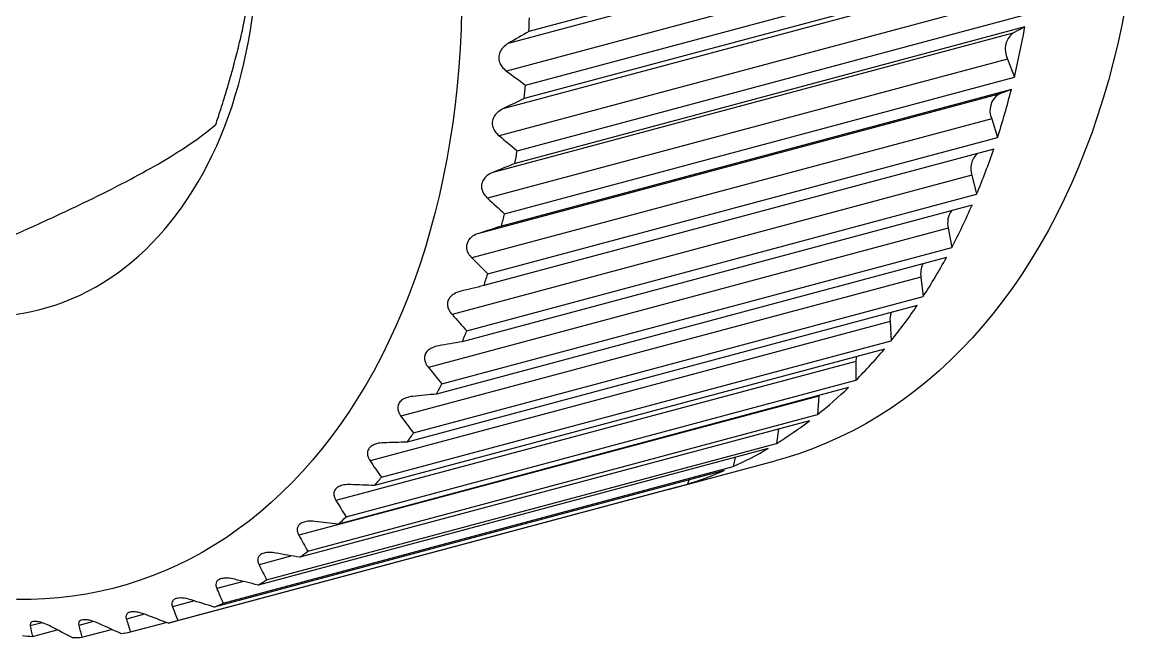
# Model space of a CAD drawing. Header units: millimetres. Extents: x 1.1 to 47.7, y 1.1 to 36.6.
# Drawn here: x 37.673 to 40.583, y 29.349 to 30.95 of the extents above; entities that cross this region are included whole.
import ezdxf

# ---------------------------------------------------------------- set-up
doc = ezdxf.new("R2010")
doc.units = ezdxf.units.MM
doc.header["$LTSCALE"] = 0.17487
doc.linetypes.add('SLD-Solid', pattern=[0])

msp = doc.modelspace()

# ---------------------------------------------------------------- linework, layer by layer
at = {"color": 7, "linetype": 'SLD-Solid', "lineweight": 25}
for p, q in [((40.3161, 31.2813), (38.9903, 30.9261)), ((40.2885, 31.2571), (38.9365, 30.8949)), ((40.2838, 31.1852), (38.9319, 30.823)), ((38.9812, 30.7862), (40.307, 31.1414)), ((40.274, 31.0866), (38.9221, 30.7244)), ((40.3036, 31.1069), (38.9777, 30.7517)), ((40.2647, 31.0168), (38.9127, 30.6546)), ((38.9595, 30.6158), (40.2854, 30.971)), ((40.2485, 30.9215), (38.8965, 30.5592)), ((40.2797, 30.9376), (38.9539, 30.5824)), ((40.2797, 30.9376), (40.2485, 30.9215)), ((40.2345, 30.8542), (38.8825, 30.492)), ((40.2345, 30.8542), (40.2525, 30.8069)), ((38.9267, 30.4517), (40.2525, 30.8069)), ((40.2447, 30.7749), (38.9188, 30.4197)), ((40.2447, 30.7749), (40.212, 30.7629)), ((40.212, 30.7629), (38.86, 30.4007)), ((40.1936, 30.6988), (38.8416, 30.3366)), ((40.1936, 30.6988), (40.2088, 30.6503)), ((38.883, 30.295), (40.2088, 30.6503)), ((40.1987, 30.6199), (38.8729, 30.2647)), ((40.1421, 30.5517), (38.7901, 30.1895)), ((40.1421, 30.5517), (40.1544, 30.5023)), ((38.8286, 30.1471), (40.1544, 30.5023)), ((40.1423, 30.4738), (38.8165, 30.1186)), ((40.0805, 30.4141), (38.7286, 30.0519)), ((40.0805, 30.4141), (40.0899, 30.3641)), ((38.764, 30.0089), (40.0899, 30.3641)), ((40.0758, 30.3378), (38.75, 29.9826)), ((40.0094, 30.2869), (38.6574, 29.9247)), ((40.0094, 30.2869), (40.0156, 30.2368)), ((39.9997, 30.2128), (38.6738, 29.8576)), ((38.6898, 29.8816), (40.0156, 30.2368)), ((39.9291, 30.1711), (38.5771, 29.8089)), ((39.9291, 30.1711), (39.9322, 30.1214)), ((39.9145, 30.0998), (38.5887, 29.7446)), ((38.6064, 29.7662), (39.9322, 30.1214)), ((39.8404, 30.0677), (38.4884, 29.7055)), ((39.8404, 30.0677), (39.8404, 30.0186)), ((38.5145, 29.6634), (39.8404, 30.0186)), ((39.821, 29.9996), (38.4952, 29.6444)), ((39.744, 29.979), (39.7438, 29.9774)), ((39.7438, 29.9774), (38.3919, 29.6152)), ((39.7438, 29.9774), (39.7407, 29.9293)), ((38.4149, 29.5741), (39.7407, 29.9293)), ((39.7199, 29.9131), (38.3941, 29.5579)), ((39.639, 29.8914), (39.634, 29.8542)), ((39.6119, 29.8409), (38.286, 29.4857)), ((38.3081, 29.499), (39.634, 29.8542)), ((39.3655, 29.7378), (39.6307, 29.8089)), ((39.526, 29.8179), (39.521, 29.7938)), ((39.4978, 29.7835), (38.1719, 29.4283)), ((38.1952, 29.4386), (39.521, 29.7938)), ((38.0769, 29.3934), (39.4027, 29.7486)), ((39.4057, 29.7588), (39.4027, 29.7486)), ((39.3785, 29.7414), (38.0527, 29.3862)), ((38.3737, 29.5615), (38.2882, 29.5386)), ((38.2478, 29.4951), (38.1784, 29.4765)), ((38.1203, 29.4445), (38.0631, 29.4292)), ((37.9906, 29.4098), (37.9432, 29.3971)), ((37.724, 29.3877), (37.6934, 29.3795)), ((37.6989, 29.3518), (37.7635, 29.3691)), ((37.8582, 29.3909), (37.8196, 29.3805)), ((37.8278, 29.3498), (37.905, 29.3705)), ((37.9541, 29.3637), (38.0466, 29.3885))]:
    msp.add_line(p, q, dxfattribs=at)
at = {"color": 7, "linetype": 'SLD-Solid', "lineweight": 25, "flags": 128}
for points in [[(39.0808, 33.9088), (39.1201, 33.8976), (39.1594, 33.8849), (39.1987, 33.8709), (39.2378, 33.8555), (39.2769, 33.8387), (39.3158, 33.8206), (39.3546, 33.8012), (39.3932, 33.7804), (39.4315, 33.7583), (39.4697, 33.7348), (39.5075, 33.7102), (39.5451, 33.6842), (39.5823, 33.657), (39.6192, 33.6285), (39.6558, 33.5989), (39.6919, 33.5681), (39.7276, 33.5361), (39.7629, 33.5029), (39.7977, 33.4686), (39.8321, 33.4332), (39.8659, 33.3968), (39.8991, 33.3593), (39.9318, 33.3207), (39.964, 33.2812), (39.9955, 33.2407), (40.0264, 33.1992), (40.0566, 33.1568), (40.0862, 33.1136), (40.1151, 33.0694), (40.1433, 33.0245), (40.1707, 32.9788), (40.1974, 32.9322), (40.2233, 32.885), (40.2485, 32.837), (40.2729, 32.7884), (40.2964, 32.7392), (40.3191, 32.6893), (40.3409, 32.6389), (40.3619, 32.588), (40.3821, 32.5365), (40.4013, 32.4846), (40.4196, 32.4323), (40.437, 32.3795), (40.4535, 32.3264), (40.469, 32.273), (40.4836, 32.2193), (40.4972, 32.1654), (40.5098, 32.1113), (40.5215, 32.057), (40.5322, 32.0025), (40.5418, 31.948), (40.5505, 31.8934), (40.5582, 31.8388), (40.5649, 31.7841), (40.5705, 31.7296), (40.5751, 31.6751), (40.5787, 31.6208), (40.5813, 31.5666), (40.5828, 31.5126), (40.5834, 31.4589), (40.5828, 31.4055), (40.5813, 31.3523), (40.5787, 31.2995), (40.5751, 31.2471), (40.5705, 31.1951), (40.5649, 31.1436), (40.5582, 31.0926), (40.5505, 31.0421), (40.5418, 30.9921), (40.5322, 30.9427), (40.5215, 30.894), (40.5098, 30.846), (40.4972, 30.7986), (40.4836, 30.752), (40.469, 30.7061), (40.4535, 30.661), (40.437, 30.6167), (40.4196, 30.5733), (40.4013, 30.5308), (40.3821, 30.4892), (40.3619, 30.4485), (40.3409, 30.4088), (40.3191, 30.3701), (40.2964, 30.3324), (40.2729, 30.2958), (40.2485, 30.2602), (40.2233, 30.2257), (40.1974, 30.1924), (40.1707, 30.1602), (40.1433, 30.1292), (40.1151, 30.0993), (40.0862, 30.0707), (40.0566, 30.0432), (40.0264, 30.0171), (39.9955, 29.9922), (39.964, 29.9685), (39.9318, 29.9462), (39.8991, 29.9252), (39.8659, 29.9055), (39.8321, 29.8872), (39.7977, 29.8702), (39.7629, 29.8545), (39.7276, 29.8403), (39.6919, 29.8274), (39.6558, 29.816), (39.6307, 29.8089)], [(37.4014, 33.3384), (37.4384, 33.3279), (37.4754, 33.316), (37.5123, 33.3028), (37.5492, 33.2883), (37.586, 33.2725), (37.6226, 33.2554), (37.6591, 33.2371), (37.6954, 33.2176), (37.7315, 33.1968), (37.7674, 33.1747), (37.803, 33.1515), (37.8384, 33.1271), (37.8735, 33.1014), (37.9082, 33.0747), (37.9426, 33.0468), (37.9766, 33.0177), (38.0102, 32.9876), (38.0434, 32.9564), (38.0762, 32.9241), (38.1085, 32.8908), (38.1403, 32.8565), (38.1716, 32.8212), (38.2024, 32.785), (38.2326, 32.7477), (38.2623, 32.7096), (38.2914, 32.6706), (38.3198, 32.6307), (38.3477, 32.59), (38.3749, 32.5485), (38.4014, 32.5062), (38.4272, 32.4631), (38.4523, 32.4193), (38.4768, 32.3749), (38.5004, 32.3297), (38.5234, 32.284), (38.5455, 32.2376), (38.5669, 32.1907), (38.5874, 32.1433), (38.6072, 32.0953), (38.6261, 32.0469), (38.6442, 31.998), (38.6615, 31.9488), (38.6778, 31.8991), (38.6933, 31.8492), (38.7079, 31.7989), (38.7217, 31.7484), (38.7345, 31.6976), (38.7464, 31.6467), (38.7574, 31.5955), (38.7674, 31.5443), (38.7765, 31.493), (38.7847, 31.4416), (38.7919, 31.3902), (38.7982, 31.3388), (38.8035, 31.2874), (38.8078, 31.2362), (38.8112, 31.185), (38.8137, 31.134), (38.8151, 31.0832), (38.8156, 31.0327), (38.8151, 30.9824), (38.8137, 30.9323), (38.8112, 30.8827), (38.8078, 30.8333), (38.8035, 30.7844), (38.7982, 30.7359), (38.7919, 30.6879), (38.7847, 30.6403), (38.7765, 30.5933), (38.7674, 30.5469), (38.7574, 30.501), (38.7464, 30.4558), (38.7345, 30.4112), (38.7217, 30.3673), (38.7079, 30.3241), (38.6933, 30.2817), (38.6778, 30.24), (38.6615, 30.1992), (38.6442, 30.1592), (38.6261, 30.12), (38.6072, 30.0817), (38.5874, 30.0443), (38.5669, 30.0079), (38.5455, 29.9724), (38.5234, 29.938), (38.5004, 29.9045), (38.4768, 29.872), (38.4523, 29.8407), (38.4272, 29.8103), (38.4014, 29.7811), (38.3749, 29.753), (38.3477, 29.7261), (38.3198, 29.7003), (38.2914, 29.6756), (38.2623, 29.6522), (38.2326, 29.63), (38.2024, 29.609), (38.1716, 29.5892), (38.1403, 29.5706), (38.1085, 29.5534), (38.0762, 29.5374), (38.0434, 29.5227), (38.0102, 29.5093), (37.9766, 29.4972), (37.9426, 29.4864), (37.9082, 29.4769), (37.8735, 29.4687), (37.8384, 29.4619), (37.803, 29.4564), (37.7674, 29.4523), (37.7315, 29.4495), (37.6954, 29.448), (37.6591, 29.4479), (37.6226, 29.4491), (37.586, 29.4517), (37.5492, 29.4556), (37.5123, 29.4609), (37.4754, 29.4675), (37.4384, 29.4754), (37.4014, 29.4847), (37.3644, 29.4952), (37.3274, 29.5071), (37.2904, 29.5203), (37.2536, 29.5348), (37.2168, 29.5506), (37.1801, 29.5677), (37.1437, 29.586), (37.1073, 29.6055), (37.0712, 29.6264), (37.0354, 29.6484), (36.9997, 29.6716), (36.9644, 29.6961), (36.9293, 29.7217), (36.8946, 29.7484), (36.8602, 29.7763), (36.8262, 29.8054), (36.7925, 29.8355), (36.7593, 29.8667), (36.7266, 29.899), (36.6943, 29.9323), (36.6625, 29.9666), (36.6311, 30.0019), (36.6004, 30.0382), (36.5701, 30.0754), (36.5405, 30.1135), (36.5114, 30.1525), (36.4829, 30.1924), (36.4551, 30.2331), (36.4279, 30.2746), (36.4014, 30.317), (36.3755, 30.36), (36.3504, 30.4038), (36.326, 30.4482), (36.3023, 30.4934), (36.2794, 30.5391), (36.2573, 30.5855), (36.2359, 30.6324), (36.2153, 30.6799), (36.1956, 30.7278), (36.1766, 30.7762), (36.1585, 30.8251), (36.1413, 30.8744), (36.1249, 30.924), (36.1094, 30.9739), (36.0948, 31.0242), (36.0811, 31.0747), (36.0683, 31.1255), (36.0564, 31.1765), (36.0454, 31.2276), (36.0354, 31.2788), (36.0262, 31.3301), (36.0181, 31.3815), (36.0108, 31.4329), (36.0046, 31.4843), (35.9993, 31.5357), (35.9949, 31.5869), (35.9915, 31.6381), (35.9891, 31.6891), (35.9877, 31.7399), (35.9872, 31.7904), (35.9877, 31.8407), (35.9891, 31.8908), (35.9915, 31.9405), (35.9949, 31.9898), (35.9993, 32.0387), (36.0046, 32.0872), (36.0108, 32.1352), (36.0181, 32.1828), (36.0262, 32.2298), (36.0354, 32.2762), (36.0454, 32.3221), (36.0564, 32.3673), (36.0683, 32.4119), (36.0811, 32.4558), (36.0948, 32.499), (36.1094, 32.5414), (36.1249, 32.5831), (36.1413, 32.6239), (36.1585, 32.664), (36.1766, 32.7031), (36.1956, 32.7414), (36.2153, 32.7788), (36.2359, 32.8152), (36.2573, 32.8507), (36.2794, 32.8852), (36.3023, 32.9186), (36.326, 32.9511), (36.3504, 32.9825), (36.3755, 33.0128), (36.4014, 33.042), (36.4279, 33.0701), (36.4551, 33.097), (36.4829, 33.1228), (36.5114, 33.1475), (36.5405, 33.1709), (36.5701, 33.1931), (36.6004, 33.2142), (36.6311, 33.2339), (36.6625, 33.2525), (36.6943, 33.2697), (36.7266, 33.2857), (36.7593, 33.3004), (36.7925, 33.3138), (36.8262, 33.326), (36.8602, 33.3368), (36.8946, 33.3462), (36.9293, 33.3544), (36.9644, 33.3612), (36.9997, 33.3667), (37.0354, 33.3708), (37.0712, 33.3737), (37.1073, 33.3751), (37.1437, 33.3752), (37.1801, 33.374), (37.2168, 33.3714), (37.2536, 33.3675), (37.2904, 33.3622), (37.3274, 33.3556), (37.3644, 33.3477), (37.4014, 33.3384)], [(38.2853, 31.1748), (38.285, 31.2064), (38.2841, 31.2381), (38.2825, 31.27), (38.2804, 31.3019), (38.2777, 31.334), (38.2744, 31.3661), (38.2705, 31.3982), (38.2659, 31.4303), (38.2608, 31.4624), (38.2551, 31.4945), (38.2489, 31.5265), (38.242, 31.5585), (38.2346, 31.5903), (38.2266, 31.6221), (38.218, 31.6536), (38.2088, 31.6851), (38.1992, 31.7163), (38.1889, 31.7473), (38.1782, 31.7781), (38.1668, 31.8086), (38.155, 31.8389), (38.1427, 31.8689), (38.1298, 31.8985), (38.1165, 31.9279), (38.1026, 31.9568), (38.0883, 31.9854), (38.0735, 32.0136), (38.0582, 32.0414), (38.0425, 32.0688), (38.0264, 32.0957), (38.0098, 32.1221), (37.9928, 32.1481), (37.9754, 32.1735), (37.9576, 32.1985), (37.9395, 32.2228), (37.9209, 32.2467), (37.902, 32.2699), (37.8828, 32.2926), (37.8632, 32.3147), (37.8433, 32.3361), (37.8231, 32.3569), (37.8027, 32.3771), (37.7819, 32.3966), (37.7609, 32.4154), (37.7396, 32.4336), (37.7181, 32.451), (37.6964, 32.4677), (37.6745, 32.4837), (37.6524, 32.499), (37.6301, 32.5135), (37.6077, 32.5273), (37.5851, 32.5403), (37.5625, 32.5525), (37.5396, 32.564), (37.5168, 32.5746), (37.4938, 32.5845), (37.4707, 32.5936), (37.4476, 32.6018), (37.4245, 32.6092), (37.4014, 32.6159), (37.3782, 32.6216), (37.3551, 32.6266), (37.332, 32.6307), (37.309, 32.634), (37.286, 32.6365), (37.2631, 32.6381), (37.2403, 32.6388), (37.2176, 32.6388), (37.195, 32.6379), (37.1726, 32.6361), (37.1503, 32.6335), (37.1282, 32.6301), (37.1063, 32.6258), (37.0846, 32.6207), (37.0631, 32.6148), (37.0419, 32.6081), (37.0209, 32.6005), (37.0001, 32.5921), (36.9796, 32.5829), (36.9594, 32.5729), (36.9396, 32.5621), (36.92, 32.5505), (36.9007, 32.5382), (36.8818, 32.525), (36.8633, 32.5112), (36.8451, 32.4965), (36.8273, 32.4811), (36.8099, 32.465), (36.793, 32.4481), (36.7764, 32.4306), (36.7602, 32.4123), (36.7445, 32.3934), (36.7293, 32.3738), (36.7145, 32.3535), (36.7001, 32.3326), (36.6863, 32.311), (36.6729, 32.2888), (36.6601, 32.2661), (36.6477, 32.2427), (36.6359, 32.2188), (36.6246, 32.1943), (36.6138, 32.1693), (36.6036, 32.1438), (36.5939, 32.1177), (36.5848, 32.0912), (36.5762, 32.0642), (36.5682, 32.0368), (36.5608, 32.0089), (36.5539, 31.9806), (36.5476, 31.952), (36.5419, 31.923), (36.5368, 31.8936), (36.5323, 31.8639), (36.5284, 31.8338), (36.5251, 31.8035), (36.5223, 31.7729), (36.5202, 31.7421), (36.5187, 31.7111), (36.5178, 31.6798), (36.5175, 31.6484), (36.5178, 31.6168), (36.5187, 31.585), (36.5202, 31.5531), (36.5223, 31.5212), (36.5251, 31.4891), (36.5284, 31.457), (36.5323, 31.4249), (36.5368, 31.3928), (36.5419, 31.3607), (36.5476, 31.3286), (36.5539, 31.2966), (36.5608, 31.2646), (36.5682, 31.2328), (36.5762, 31.201), (36.5848, 31.1695), (36.5939, 31.1381), (36.6036, 31.1068), (36.6138, 31.0758), (36.6246, 31.045), (36.6359, 31.0145), (36.6477, 30.9842), (36.6601, 30.9542), (36.6729, 30.9246), (36.6863, 30.8953), (36.7001, 30.8663), (36.7145, 30.8377), (36.7293, 30.8095), (36.7445, 30.7817), (36.7602, 30.7543), (36.7764, 30.7274), (36.793, 30.701), (36.8099, 30.675), (36.8273, 30.6496), (36.8451, 30.6247), (36.8633, 30.6003), (36.8818, 30.5764), (36.9007, 30.5532), (36.92, 30.5305), (36.9396, 30.5084), (36.9594, 30.487), (36.9796, 30.4662), (37.0001, 30.446), (37.0209, 30.4265), (37.0419, 30.4077), (37.0631, 30.3895), (37.0846, 30.3721), (37.1063, 30.3554), (37.1282, 30.3394), (37.1503, 30.3241), (37.1726, 30.3096), (37.195, 30.2958), (37.2176, 30.2828), (37.2403, 30.2706), (37.2631, 30.2591), (37.286, 30.2485), (37.309, 30.2386), (37.332, 30.2295), (37.3551, 30.2213), (37.3782, 30.2139), (37.4014, 30.2073), (37.4245, 30.2015), (37.4476, 30.1965), (37.4707, 30.1924), (37.4938, 30.1891), (37.5168, 30.1866), (37.5396, 30.185), (37.5625, 30.1843), (37.5851, 30.1843), (37.6077, 30.1852), (37.6301, 30.187), (37.6524, 30.1896), (37.6745, 30.193), (37.6964, 30.1973), (37.7181, 30.2024), (37.7396, 30.2083), (37.7609, 30.2151), (37.7819, 30.2226), (37.8027, 30.231), (37.8231, 30.2402), (37.8433, 30.2502), (37.8632, 30.261), (37.8828, 30.2726), (37.902, 30.2849), (37.9209, 30.2981), (37.9395, 30.312), (37.9576, 30.3266), (37.9754, 30.342), (37.9928, 30.3581), (38.0098, 30.375), (38.0264, 30.3925), (38.0425, 30.4108), (38.0582, 30.4297), (38.0735, 30.4494), (38.0883, 30.4696), (38.1026, 30.4906), (38.1165, 30.5121), (38.1298, 30.5343), (38.1427, 30.557), (38.155, 30.5804), (38.1668, 30.6043), (38.1782, 30.6288), (38.1889, 30.6538), (38.1992, 30.6794), (38.2088, 30.7054), (38.218, 30.7319), (38.2266, 30.7589), (38.2346, 30.7863), (38.242, 30.8142), (38.2489, 30.8425), (38.2551, 30.8711), (38.2608, 30.9002), (38.2659, 30.9295), (38.2705, 30.9593), (38.2744, 30.9893), (38.2777, 31.0196), (38.2804, 31.0502), (38.2825, 31.081), (38.2841, 31.112), (38.285, 31.1433), (38.2853, 31.1748)]]:
    msp.add_lwpolyline(points, dxfattribs=at)
at = {"color": 7, "linetype": 'SLD-Solid', "lineweight": 25}
for centre, radius, start, end in [((36.2776, 31.0315), 2.7147, 357.7751, 358.5224), ((40.2837, 30.8791), 0.0551, 129.7105, 206.834), ((38.0381, 31.3348), 2.2765, 346.5914, 349.9531), ((36.442, 31.0206), 2.55, 353.9456, 354.7248), ((38.2221, 31.2893), 2.0869, 342.1671, 345.7294), ((40.2401, 30.7201), 0.0512, 123.3349, 204.5617), ((38.4006, 31.2303), 1.8989, 337.4573, 341.2511), ((36.6201, 30.9966), 2.3702, 349.9359, 350.754), ((40.1919, 30.5694), 0.0529, 132.0802, 199.4994), ((38.5665, 31.1597), 1.7186, 332.4246, 336.4794), ((36.8042, 30.9584), 2.1821, 345.7094, 346.5739), ((40.1364, 30.4275), 0.0575, 146.2612, 193.5685), ((38.7143, 31.0808), 1.551, 327.0358, 331.3776), ((40.0705, 30.2958), 0.0618, 155.6638, 188.3357), ((36.9864, 30.9059), 1.9925, 341.2281, 342.1466), ((38.8396, 30.9978), 1.4007, 321.2664, 325.9136), ((39.992, 30.1758), 0.0631, 162.6721, 184.2439), ((37.1595, 30.8407), 1.8075, 336.4539, 337.434), ((38.94, 30.9156), 1.2709, 315.1068, 320.0653), ((39.9047, 30.0679), 0.0643, 168.9942, 180.2139), ((37.317, 30.7655), 1.6329, 331.3498, 332.3987), ((39.015, 30.8394), 1.164, 308.5692, 313.8269), ((39.0657, 30.7744), 1.0816, 301.6944, 307.2161), ((37.454, 30.6839), 1.4734, 325.8845, 327.0077), ((39.0953, 30.7256), 1.0245, 294.5549, 300.28), ((39.1082, 30.697), 0.9931, 287.2529, 293.0978), ((37.5671, 30.6007), 1.3329, 320.0363, 321.2372), ((39.1103, 30.6905), 0.9863, 284.2166, 285.7793), ((37.6548, 30.5208), 1.2143, 313.8, 315.0778), ((37.7174, 30.4496), 1.1194, 307.1935, 308.5426), ((37.7571, 30.3921), 1.0495, 300.2641, 301.6724), ((37.7777, 30.353), 1.0052, 293.0905, 294.5399), ((37.7843, 30.3358), 0.9868, 285.7794, 287.2467), ((37.7818, 30.4361), 1.0874, 264.253, 265.6283), ((37.7799, 30.3768), 1.0281, 271.2421, 272.6699), ((37.7829, 30.3433), 0.9945, 278.4547, 279.9145)]:
    msp.add_arc(centre, radius, start, end, dxfattribs=at)
for points, knots in [([(38.1759, 30.6839), (38.18, 30.6963), (38.1881, 30.7211), (38.1998, 30.7585), (38.211, 30.796), (38.2227, 30.8379), (38.2347, 30.8841), (38.2452, 30.9292), (38.2536, 30.9688), (38.2601, 31.003), (38.266, 31.0374), (38.2713, 31.0722), (38.2757, 31.1072), (38.2794, 31.1423), (38.2822, 31.1774), (38.2839, 31.2055), (38.2843, 31.2217), (38.2844, 31.2263)], [0, 0, 0, 0, 0.0701381, 0.1402756, 0.2105341, 0.2807919, 0.3738827, 0.4669703, 0.5293812, 0.5918027, 0.6542108, 0.718031, 0.7818664, 0.8456838, 0.9101521, 0.9746399, 1, 1, 1, 1]), ([(38.9365, 30.8949), (38.9313, 30.8918), (38.9263, 30.8881), (38.9223, 30.8836), (38.9191, 30.8801), (38.9163, 30.876), (38.9145, 30.8717), (38.9126, 30.8674), (38.9116, 30.8626), (38.9116, 30.8579), (38.9116, 30.8538), (38.9124, 30.8497), (38.9138, 30.8458), (38.9152, 30.8419), (38.9173, 30.8382), (38.9199, 30.8348), (38.9232, 30.8303), (38.9273, 30.8264), (38.9319, 30.823)], [0.0000003181, 0.0000003181, 0.0000003181, 0.0000003181, 0.0000374338, 0.0000374338, 0.0000374338, 0.0000670526, 0.0000670526, 0.0000670526, 0.0000969776, 0.0000969776, 0.0000969776, 0.0001227839, 0.0001227839, 0.0001227839, 0.0001490685, 0.0001490685, 0.0001490685, 0.0001836207, 0.0001836207, 0.0001836207, 0.0001836207]), ([(38.9221, 30.7244), (38.9166, 30.7217), (38.9114, 30.7183), (38.9071, 30.7142), (38.9037, 30.711), (38.9007, 30.7072), (38.8985, 30.7031), (38.8964, 30.6989), (38.895, 30.6943), (38.8948, 30.6897), (38.8945, 30.6858), (38.895, 30.6817), (38.8962, 30.6779), (38.8974, 30.674), (38.8992, 30.6702), (38.9015, 30.6668), (38.9046, 30.6622), (38.9084, 30.6581), (38.9127, 30.6546)], [0.0000002975, 0.0000002975, 0.0000002975, 0.0000002975, 0.000037427, 0.000037427, 0.000037427, 0.0000670436, 0.0000670436, 0.0000670436, 0.0000969662, 0.0000969662, 0.0000969662, 0.0001227717, 0.0001227717, 0.0001227717, 0.0001490574, 0.0001490574, 0.0001490574, 0.0001835997, 0.0001835997, 0.0001835997, 0.0001835997]), ([(37.4688, 30.3171), (37.5559, 30.3543), (37.6395, 30.3909), (37.7564, 30.4442), (37.7939, 30.4617), (37.8653, 30.4961), (37.8995, 30.5131), (37.9923, 30.5612), (38.0422, 30.5898), (38.1227, 30.6414), (38.1524, 30.6637), (38.1759, 30.6839)], [0, 0, 0, 0, 0.25, 0.25, 0.375, 0.375, 0.5, 0.5, 0.75, 0.75, 1, 1, 1, 1]), ([(38.8965, 30.5592), (38.8909, 30.557), (38.8855, 30.554), (38.8809, 30.5503), (38.8772, 30.5473), (38.874, 30.5438), (38.8716, 30.5399), (38.8692, 30.536), (38.8675, 30.5317), (38.8669, 30.5272), (38.8664, 30.5234), (38.8667, 30.5194), (38.8676, 30.5156), (38.8685, 30.5118), (38.8701, 30.508), (38.8722, 30.5045), (38.8749, 30.4999), (38.8785, 30.4957), (38.8825, 30.492)], [0.0000002815, 0.0000002815, 0.0000002815, 0.0000002815, 0.0000374218, 0.0000374218, 0.0000374218, 0.0000670366, 0.0000670366, 0.0000670366, 0.0000969574, 0.0000969574, 0.0000969574, 0.0001227623, 0.0001227623, 0.0001227623, 0.0001490488, 0.0001490488, 0.0001490488, 0.0001835833, 0.0001835833, 0.0001835833, 0.0001835833]), ([(38.86, 30.4007), (38.8542, 30.3988), (38.8487, 30.3963), (38.8438, 30.393), (38.84, 30.3903), (38.8365, 30.3871), (38.8338, 30.3835), (38.8312, 30.3799), (38.8293, 30.3758), (38.8284, 30.3715), (38.8276, 30.3679), (38.8276, 30.364), (38.8282, 30.3603), (38.8289, 30.3565), (38.8302, 30.3528), (38.8321, 30.3493), (38.8345, 30.3447), (38.8378, 30.3405), (38.8416, 30.3366)], [0.000000269, 0.000000269, 0.000000269, 0.000000269, 0.0000374177, 0.0000374177, 0.0000374177, 0.0000670312, 0.0000670312, 0.0000670312, 0.0000969505, 0.0000969505, 0.0000969505, 0.0001227549, 0.0001227549, 0.0001227549, 0.0001490421, 0.0001490421, 0.0001490421, 0.0001835706, 0.0001835706, 0.0001835706, 0.0001835706]), ([(38.8129, 30.25), (38.807, 30.2485), (38.8013, 30.2464), (38.7962, 30.2435), (38.7922, 30.2412), (38.7885, 30.2384), (38.7856, 30.2351), (38.7827, 30.2318), (38.7805, 30.2279), (38.7793, 30.2239), (38.7783, 30.2204), (38.778, 30.2167), (38.7784, 30.2131), (38.7788, 30.2094), (38.7799, 30.2057), (38.7815, 30.2023), (38.7836, 30.1977), (38.7866, 30.1934), (38.7901, 30.1895)], [0.0000002595, 0.0000002595, 0.0000002595, 0.0000002595, 0.0000374146, 0.0000374146, 0.0000374146, 0.000067027, 0.000067027, 0.000067027, 0.0000969452, 0.0000969452, 0.0000969452, 0.0001227493, 0.0001227493, 0.0001227493, 0.0001490369, 0.0001490369, 0.0001490369, 0.0001835609, 0.0001835609, 0.0001835609, 0.0001835609]), ([(38.7555, 30.1082), (38.7495, 30.1072), (38.7436, 30.1055), (38.7384, 30.1031), (38.7342, 30.1011), (38.7303, 30.0986), (38.7272, 30.0957), (38.7241, 30.0927), (38.7216, 30.0891), (38.7202, 30.0853), (38.7189, 30.0821), (38.7184, 30.0786), (38.7185, 30.0751), (38.7187, 30.0715), (38.7195, 30.068), (38.7209, 30.0646), (38.7226, 30.0601), (38.7253, 30.0558), (38.7286, 30.0519)], [0.0000002524, 0.0000002524, 0.0000002524, 0.0000002524, 0.0000374123, 0.0000374123, 0.0000374123, 0.000067024, 0.000067024, 0.000067024, 0.0000969413, 0.0000969413, 0.0000969413, 0.0001227451, 0.0001227451, 0.0001227451, 0.0001490332, 0.0001490332, 0.0001490332, 0.0001835537, 0.0001835537, 0.0001835537, 0.0001835537]), ([(38.6883, 29.9765), (38.6823, 29.976), (38.6763, 29.9747), (38.6708, 29.9727), (38.6665, 29.9711), (38.6625, 29.969), (38.6591, 29.9664), (38.6558, 29.9637), (38.6531, 29.9605), (38.6514, 29.957), (38.6499, 29.954), (38.6491, 29.9507), (38.649, 29.9474), (38.6489, 29.944), (38.6495, 29.9406), (38.6506, 29.9372), (38.652, 29.9329), (38.6544, 29.9286), (38.6574, 29.9247)], [0.0000002476, 0.0000002476, 0.0000002476, 0.0000002476, 0.0000374107, 0.0000374107, 0.0000374107, 0.0000670219, 0.0000670219, 0.0000670219, 0.0000969387, 0.0000969387, 0.0000969387, 0.0001227423, 0.0001227423, 0.0001227423, 0.0001490306, 0.0001490306, 0.0001490306, 0.0001835488, 0.0001835488, 0.0001835488, 0.0001835488]), ([(38.6118, 29.8559), (38.6057, 29.8557), (38.5996, 29.855), (38.594, 29.8534), (38.5896, 29.8522), (38.5854, 29.8504), (38.5819, 29.8482), (38.5783, 29.8459), (38.5754, 29.843), (38.5734, 29.8399), (38.5717, 29.8371), (38.5707, 29.834), (38.5704, 29.8309), (38.57, 29.8277), (38.5703, 29.8244), (38.5712, 29.8212), (38.5724, 29.817), (38.5745, 29.8128), (38.5771, 29.8089)], [0.0000002448, 0.0000002448, 0.0000002448, 0.0000002448, 0.0000374098, 0.0000374098, 0.0000374098, 0.0000670206, 0.0000670206, 0.0000670206, 0.0000969371, 0.0000969371, 0.0000969371, 0.0001227406, 0.0001227406, 0.0001227406, 0.000149029, 0.000149029, 0.000149029, 0.0001835459, 0.0001835459, 0.0001835459, 0.0001835459]), ([(38.5265, 29.7472), (38.5204, 29.7475), (38.5143, 29.7472), (38.5086, 29.7461), (38.5041, 29.7452), (38.4997, 29.7439), (38.496, 29.742), (38.4923, 29.7401), (38.4892, 29.7376), (38.487, 29.7348), (38.4851, 29.7323), (38.4838, 29.7295), (38.4832, 29.7266), (38.4827, 29.7236), (38.4828, 29.7205), (38.4834, 29.7174), (38.4842, 29.7134), (38.486, 29.7093), (38.4884, 29.7055)], [0.0000002439, 0.0000002439, 0.0000002439, 0.0000002439, 0.0000374095, 0.0000374095, 0.0000374095, 0.0000670202, 0.0000670202, 0.0000670202, 0.0000969366, 0.0000969366, 0.0000969366, 0.0001227401, 0.0001227401, 0.0001227401, 0.0001490286, 0.0001490286, 0.0001490286, 0.000183545, 0.000183545, 0.000183545, 0.000183545]), ([(38.4331, 29.6513), (38.427, 29.652), (38.4209, 29.6521), (38.4151, 29.6516), (38.4105, 29.6511), (38.4061, 29.6501), (38.4023, 29.6486), (38.3984, 29.6471), (38.3951, 29.645), (38.3926, 29.6425), (38.3905, 29.6404), (38.3891, 29.6378), (38.3883, 29.6352), (38.3875, 29.6325), (38.3873, 29.6296), (38.3877, 29.6267), (38.3883, 29.6228), (38.3898, 29.6189), (38.3919, 29.6152)], [0.0000002449, 0.0000002449, 0.0000002449, 0.0000002449, 0.0000374098, 0.0000374098, 0.0000374098, 0.0000670207, 0.0000670207, 0.0000670207, 0.0000969371, 0.0000969371, 0.0000969371, 0.0001227407, 0.0001227407, 0.0001227407, 0.0001490291, 0.0001490291, 0.0001490291, 0.0001835459, 0.0001835459, 0.0001835459, 0.0001835459]), ([(38.3324, 29.5689), (38.3264, 29.57), (38.3202, 29.5706), (38.3144, 29.5705), (38.3097, 29.5704), (38.3052, 29.5699), (38.3013, 29.5688), (38.2973, 29.5677), (38.2938, 29.566), (38.2911, 29.5639), (38.2889, 29.562), (38.2872, 29.5598), (38.2862, 29.5574), (38.2852, 29.555), (38.2848, 29.5523), (38.285, 29.5496), (38.2853, 29.546), (38.2864, 29.5423), (38.2882, 29.5386)], [0.0000002477, 0.0000002477, 0.0000002477, 0.0000002477, 0.0000374108, 0.0000374108, 0.0000374108, 0.0000670219, 0.0000670219, 0.0000670219, 0.0000969387, 0.0000969387, 0.0000969387, 0.0001227423, 0.0001227423, 0.0001227423, 0.0001490306, 0.0001490306, 0.0001490306, 0.0001835488, 0.0001835488, 0.0001835488, 0.0001835488]), ([(38.2251, 29.5007), (38.2191, 29.5022), (38.2129, 29.5033), (38.2071, 29.5036), (38.2024, 29.5039), (38.1979, 29.5038), (38.1938, 29.5031), (38.1897, 29.5024), (38.1861, 29.5011), (38.1833, 29.4994), (38.1808, 29.4979), (38.179, 29.496), (38.1778, 29.4939), (38.1766, 29.4917), (38.176, 29.4893), (38.176, 29.4868), (38.176, 29.4835), (38.1768, 29.48), (38.1784, 29.4765)], [0.0000002526, 0.0000002526, 0.0000002526, 0.0000002526, 0.0000374124, 0.0000374124, 0.0000374124, 0.000067024, 0.000067024, 0.000067024, 0.0000969414, 0.0000969414, 0.0000969414, 0.0001227452, 0.0001227452, 0.0001227452, 0.0001490332, 0.0001490332, 0.0001490332, 0.0001835538, 0.0001835538, 0.0001835538, 0.0001835538]), ([(38.1119, 29.4472), (38.106, 29.449), (38.0999, 29.4505), (38.0941, 29.4513), (38.0894, 29.452), (38.0848, 29.4523), (38.0807, 29.452), (38.0766, 29.4517), (38.0728, 29.4509), (38.0698, 29.4496), (38.0673, 29.4484), (38.0653, 29.4468), (38.0639, 29.445), (38.0625, 29.4432), (38.0617, 29.441), (38.0615, 29.4387), (38.0612, 29.4358), (38.0618, 29.4325), (38.0631, 29.4292)], [0.0000002597, 0.0000002597, 0.0000002597, 0.0000002597, 0.0000374147, 0.0000374147, 0.0000374147, 0.0000670271, 0.0000670271, 0.0000670271, 0.0000969453, 0.0000969453, 0.0000969453, 0.0001227494, 0.0001227494, 0.0001227494, 0.000149037, 0.000149037, 0.000149037, 0.000183561, 0.000183561, 0.000183561, 0.000183561]), ([(37.8717, 29.3856), (37.8661, 29.3881), (37.8602, 29.3904), (37.8545, 29.3922), (37.8499, 29.3936), (37.8453, 29.3946), (37.8411, 29.3952), (37.8369, 29.3957), (37.8329, 29.3958), (37.8298, 29.3953), (37.827, 29.3948), (37.8247, 29.394), (37.8231, 29.3928), (37.8213, 29.3916), (37.8202, 29.39), (37.8196, 29.3883), (37.8188, 29.386), (37.8189, 29.3834), (37.8196, 29.3805)], [0.0000002818, 0.0000002818, 0.0000002818, 0.0000002818, 0.0000374219, 0.0000374219, 0.0000374219, 0.0000670368, 0.0000670368, 0.0000670368, 0.0000969576, 0.0000969576, 0.0000969576, 0.0001227625, 0.0001227625, 0.0001227625, 0.000149049, 0.000149049, 0.000149049, 0.0001835837, 0.0001835837, 0.0001835837, 0.0001835837]), ([(37.9938, 29.4087), (37.9881, 29.4109), (37.9821, 29.4128), (37.9763, 29.4141), (37.9716, 29.4151), (37.967, 29.4158), (37.9628, 29.4159), (37.9586, 29.4161), (37.9548, 29.4157), (37.9517, 29.4148), (37.949, 29.414), (37.9469, 29.4127), (37.9453, 29.4112), (37.9438, 29.4097), (37.9428, 29.4078), (37.9424, 29.4058), (37.9419, 29.4032), (37.9422, 29.4002), (37.9432, 29.3971)], [0.0000002693, 0.0000002693, 0.0000002693, 0.0000002693, 0.0000374178, 0.0000374178, 0.0000374178, 0.0000670313, 0.0000670313, 0.0000670313, 0.0000969506, 0.0000969506, 0.0000969506, 0.000122755, 0.000122755, 0.000122755, 0.0001490422, 0.0001490422, 0.0001490422, 0.0001835708, 0.0001835708, 0.0001835708, 0.0001835708]), ([(37.7465, 29.378), (37.741, 29.3809), (37.7353, 29.3836), (37.7296, 29.3857), (37.7251, 29.3874), (37.7206, 29.3889), (37.7164, 29.3898), (37.7122, 29.3908), (37.7082, 29.3913), (37.7049, 29.3912), (37.7021, 29.3911), (37.6997, 29.3906), (37.6979, 29.3898), (37.6961, 29.389), (37.6948, 29.3877), (37.6941, 29.3863), (37.6931, 29.3844), (37.6929, 29.382), (37.6934, 29.3795)], [0.000000298, 0.000000298, 0.000000298, 0.000000298, 0.0000374272, 0.0000374272, 0.0000374272, 0.0000670438, 0.0000670438, 0.0000670438, 0.0000969665, 0.0000969665, 0.0000969665, 0.000122772, 0.000122772, 0.000122772, 0.0001490577, 0.0001490577, 0.0001490577, 0.0001836002, 0.0001836002, 0.0001836002, 0.0001836002])]:
    msp.add_open_spline(points, degree=3, knots=knots, dxfattribs=at)
for points in [[(38.9903, 30.9261), (38.9724, 30.9157), (38.9544, 30.9053), (38.9365, 30.8949)], [(38.9319, 30.823), (38.9483, 30.8107), (38.9647, 30.7984), (38.9812, 30.7862)], [(38.9777, 30.7517), (38.9592, 30.7426), (38.9406, 30.7335), (38.9221, 30.7244)], [(38.9127, 30.6546), (38.9283, 30.6416), (38.9439, 30.6287), (38.9595, 30.6158)], [(38.9539, 30.5824), (38.9347, 30.5747), (38.9156, 30.567), (38.8965, 30.5592)], [(38.8825, 30.492), (38.8972, 30.4785), (38.912, 30.4651), (38.9267, 30.4517)], [(38.9188, 30.4197), (38.8992, 30.4134), (38.8796, 30.407), (38.86, 30.4007)], [(38.8416, 30.3366), (38.8553, 30.3227), (38.8691, 30.3089), (38.883, 30.295)], [(38.8729, 30.2647), (38.8529, 30.2598), (38.8329, 30.2549), (38.8129, 30.25)], [(38.7901, 30.1895), (38.8029, 30.1753), (38.8157, 30.1612), (38.8286, 30.1471)], [(38.8165, 30.1186), (38.7962, 30.1152), (38.7758, 30.1117), (38.7555, 30.1082)], [(38.7286, 30.0519), (38.7404, 30.0375), (38.7522, 30.0232), (38.764, 30.0089)], [(38.75, 29.9826), (38.7294, 29.9805), (38.7088, 29.9785), (38.6883, 29.9765)], [(38.6574, 29.9247), (38.6682, 29.9103), (38.679, 29.8959), (38.6898, 29.8816)], [(38.6738, 29.8576), (38.6531, 29.857), (38.6325, 29.8564), (38.6118, 29.8559)], [(38.5771, 29.8089), (38.5868, 29.7946), (38.5966, 29.7803), (38.6064, 29.7662)], [(38.5887, 29.7446), (38.568, 29.7454), (38.5472, 29.7463), (38.5265, 29.7472)], [(38.4884, 29.7055), (38.4971, 29.6914), (38.5058, 29.6774), (38.5145, 29.6634)], [(38.4952, 29.6444), (38.4745, 29.6467), (38.4538, 29.649), (38.4331, 29.6513)], [(38.3919, 29.6152), (38.3995, 29.6014), (38.4071, 29.5877), (38.4149, 29.5741)], [(38.3941, 29.5579), (38.3735, 29.5616), (38.3529, 29.5652), (38.3324, 29.5689)], [(38.2882, 29.5386), (38.2948, 29.5254), (38.3015, 29.5121), (38.3081, 29.499)], [(38.286, 29.4857), (38.2657, 29.4907), (38.2454, 29.4957), (38.2251, 29.5007)], [(38.1784, 29.4765), (38.1839, 29.4638), (38.1895, 29.4512), (38.1952, 29.4386)], [(38.0631, 29.4292), (38.0676, 29.4172), (38.0722, 29.4053), (38.0769, 29.3934)], [(38.1719, 29.4283), (38.1519, 29.4346), (38.1319, 29.4408), (38.1119, 29.4472)], [(37.9432, 29.3971), (37.9468, 29.386), (37.9504, 29.3748), (37.9541, 29.3637)], [(38.0527, 29.3862), (38.033, 29.3937), (38.0134, 29.4012), (37.9938, 29.4087)], [(37.6934, 29.3795), (37.6952, 29.3702), (37.697, 29.361), (37.6989, 29.3518)], [(37.8022, 29.349), (37.7836, 29.3586), (37.765, 29.3683), (37.7465, 29.378)], [(37.8196, 29.3805), (37.8223, 29.3702), (37.825, 29.36), (37.8278, 29.3498)], [(37.9291, 29.3597), (37.9099, 29.3683), (37.8908, 29.3769), (37.8717, 29.3856)]]:
    msp.add_open_spline(points, degree=3, dxfattribs=at)

doc.saveas('drawing.dxf')
